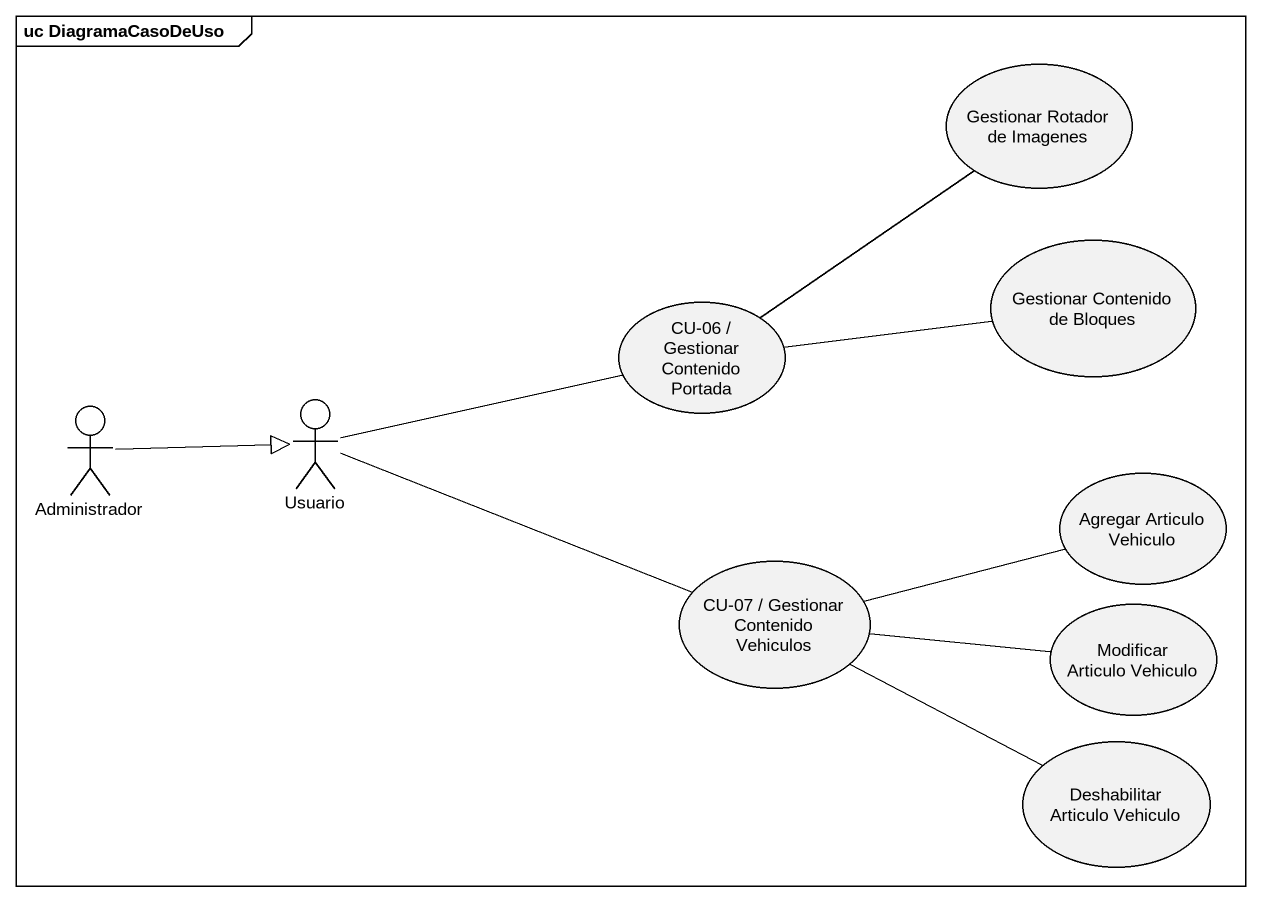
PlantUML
@startuml
mainframe uc DiagramaCasoDeUso
usecase "Gestionar Rotador de Imagenes" as Gestionar_Rotador_de
usecase "Gestionar Contenido de Bloques" as Gestionar_Contenido_de
usecase "CU-06 / Gestionar Contenido Portada" as CU_06_Gestionar_Contenido
actor Administrador
actor Usuario
usecase "Agregar Articulo Vehiculo" as Agregar_Articulo_Vehiculo
usecase "CU-07 / Gestionar Contenido Vehiculos" as CU_07_Gestionar_Contenido
usecase "Modificar Articulo Vehiculo" as Modificar_Articulo_Vehiculo
usecase "Deshabilitar Articulo Vehiculo" as Deshabilitar_Articulo
CU_06_Gestionar_Contenido -up- Gestionar_Rotador_de
CU_06_Gestionar_Contenido -right- Gestionar_Contenido_de
Administrador -right-|> Usuario
Usuario -right- CU_06_Gestionar_Contenido
Usuario -right- CU_07_Gestionar_Contenido
CU_07_Gestionar_Contenido -right- Agregar_Articulo_Vehiculo
CU_07_Gestionar_Contenido -right- Modificar_Articulo_Vehiculo
CU_07_Gestionar_Contenido -right- Deshabilitar_Articulo
@enduml
